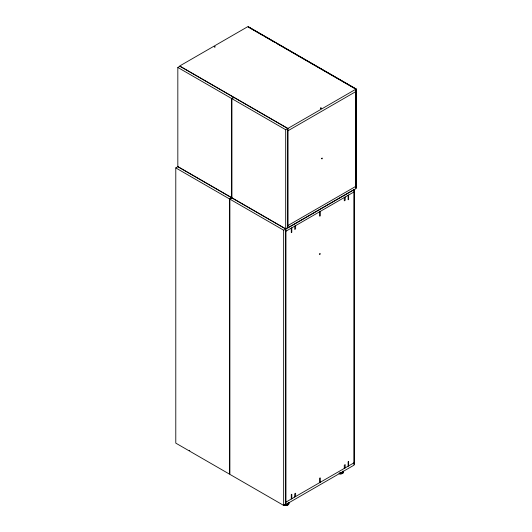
<?xml version="1.0" encoding="UTF-8"?>
<svg xmlns="http://www.w3.org/2000/svg" width="532" height="532" viewBox="0 0 532 532"><rect width="100%" height="100%" fill="white"/><g stroke="black" fill="none" stroke-linecap="round" stroke-linejoin="round"><path stroke-width="0.8" d="M177.828 67.451L179.876 66.267L233.634 97.303L231.593 98.487L177.828 67.451L177.828 166.536M231.932 98.686L233.974 97.502L287.739 128.538L287.739 227.63L285.691 228.807L285.691 129.722L231.932 98.686L231.932 197.771M175.786 167.913L177.828 166.735L231.593 197.771L229.545 198.955L175.786 167.913L175.786 443.129L229.545 474.165L229.545 198.955M285.691 129.722L287.739 128.538M287.905 128.445L287.905 227.922L356.101 188.554L356.101 89.07L247.899 26.6L179.703 65.975L287.905 128.445L356.214 89.004L356.214 187.962L355.875 188.155L355.875 89.203L276.859 43.584M287.905 130.805L356.101 91.431M229.884 199.148L231.932 197.971L285.691 229.006L285.691 504.216L283.642 505.4L229.884 474.364L229.884 199.148L283.642 230.19L285.691 229.006M287.905 225.561L356.101 186.187M285.864 228.906L354.059 189.538L354.059 465.141L285.864 504.516L285.864 228.906L177.661 166.436M285.864 231.267L354.059 191.899M285.864 502.155L354.059 462.78M356.214 89.004L248.471 26.799L248.125 26.992L262.495 35.285M263.932 36.116L275.423 42.753M354.172 189.472L354.172 464.549M348.626 195.031L348.626 199.493L348.121 199.786L348.121 195.324M348.626 465.912L348.626 461.45L348.121 461.749L348.121 466.212M345.188 197.013L345.188 200.298L344.284 200.823L344.284 197.538M345.188 467.901L345.188 464.616L344.284 465.141L344.284 468.426M320.217 211.437L320.217 215.899L319.705 216.192L319.705 211.729M320.217 482.318L320.217 477.856L319.705 478.148L319.705 482.61M295.639 225.628L295.639 228.906L294.728 229.432L294.728 226.153M295.639 496.509L295.639 493.231L294.728 493.749L294.728 497.034M291.802 227.842L291.802 232.304L291.29 232.597L291.29 228.135M291.802 498.723L291.802 494.261L291.29 494.554L291.29 499.016M283.642 230.19L283.642 505.4M231.593 98.487L231.593 197.572M342.389 472.629A2.088 1.204 0 0 1 342.302 472.755M341.531 473.254A2.088 1.204 0 0 1 341.325 473.314M341.531 473.187A2.088 1.204 0 0 1 341.325 473.247M342.442 472.729A2.248 1.297 0 0 1 342.322 472.855M341.823 473.181A2.248 1.297 0 0 1 341.391 473.334M342.542 472.655A2.248 1.297 0 0 1 342.322 472.921M341.823 473.247A2.248 1.297 0 0 1 341.391 473.4M343.399 471.704A3.052 1.762 0 0 1 342.322 473.48A3.052 1.762 0 0 1 339.09 473.686M343.313 472.23A2.893 1.669 0 0 1 339.163 473.733M343.399 471.179A3.052 1.762 0 0 1 342.455 472.888A3.052 1.762 0 0 1 339.409 473.241M342.542 471.146A2.248 1.297 0 0 1 342.01 472.489A2.248 1.297 0 0 1 339.675 472.802M189.758 450.544A2.893 1.669 0 0 1 189.252 450.311M189.671 450.491A3.052 1.762 0 0 1 189.392 450.378M287.34 504.582A2.088 1.204 0 0 1 286.974 504.748M284.953 504.815A2.088 1.204 0 0 1 284.56 504.668M287.453 504.582A2.248 1.297 0 0 1 287.061 504.762M284.886 504.835A2.248 1.297 0 0 1 284.268 504.582M288.617 502.833A3.052 1.762 0 0 1 287.632 505.034A3.052 1.762 0 0 1 283.702 504.841M288.597 503.172A2.893 1.669 0 0 1 287.4 505.141A2.893 1.669 0 0 1 283.815 504.908M288.743 502.487A3.052 1.762 0 0 1 287.765 504.449A3.052 1.762 0 0 1 284.234 504.562M288.098 502.926A2.248 1.297 0 0 1 287.167 504.13A2.248 1.297 0 0 1 284.886 504.243M321.621 158.603C322.259 159.972 322.651 156.734 321.621 158.603M319.572 254.077C320.211 255.453 320.603 252.215 319.572 254.077M214.283 46.789C215.101 48.106 215.852 45.825 214.283 46.789M320.437 108.082C321.262 109.399 322.013 107.112 320.437 108.082"/></g></svg>
